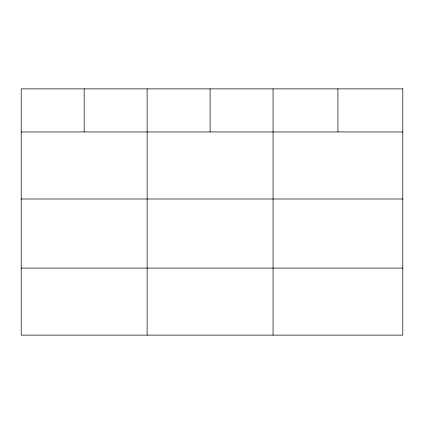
<?xml version="1.0" encoding="UTF-8"?>
<svg xmlns="http://www.w3.org/2000/svg" width="424" height="424" viewBox="0 0 424 424"><rect width="100%" height="100%" fill="white"/><g stroke="black" fill="none" stroke-linecap="round" stroke-linejoin="round"><path stroke-width="0.64" d="M21.2 131.954L402.8 131.954M21.2 198.999L402.8 198.999M21.2 268.079L402.8 268.079M337.928 88.876L337.928 131.954M273.056 88.876L273.056 335.124M210.092 88.876L210.092 131.954M147.128 88.876L147.128 335.124M84.164 88.876L84.164 131.954M402.8 88.876L21.2 88.876L21.2 335.124L402.8 335.124L402.8 88.876"/></g></svg>
